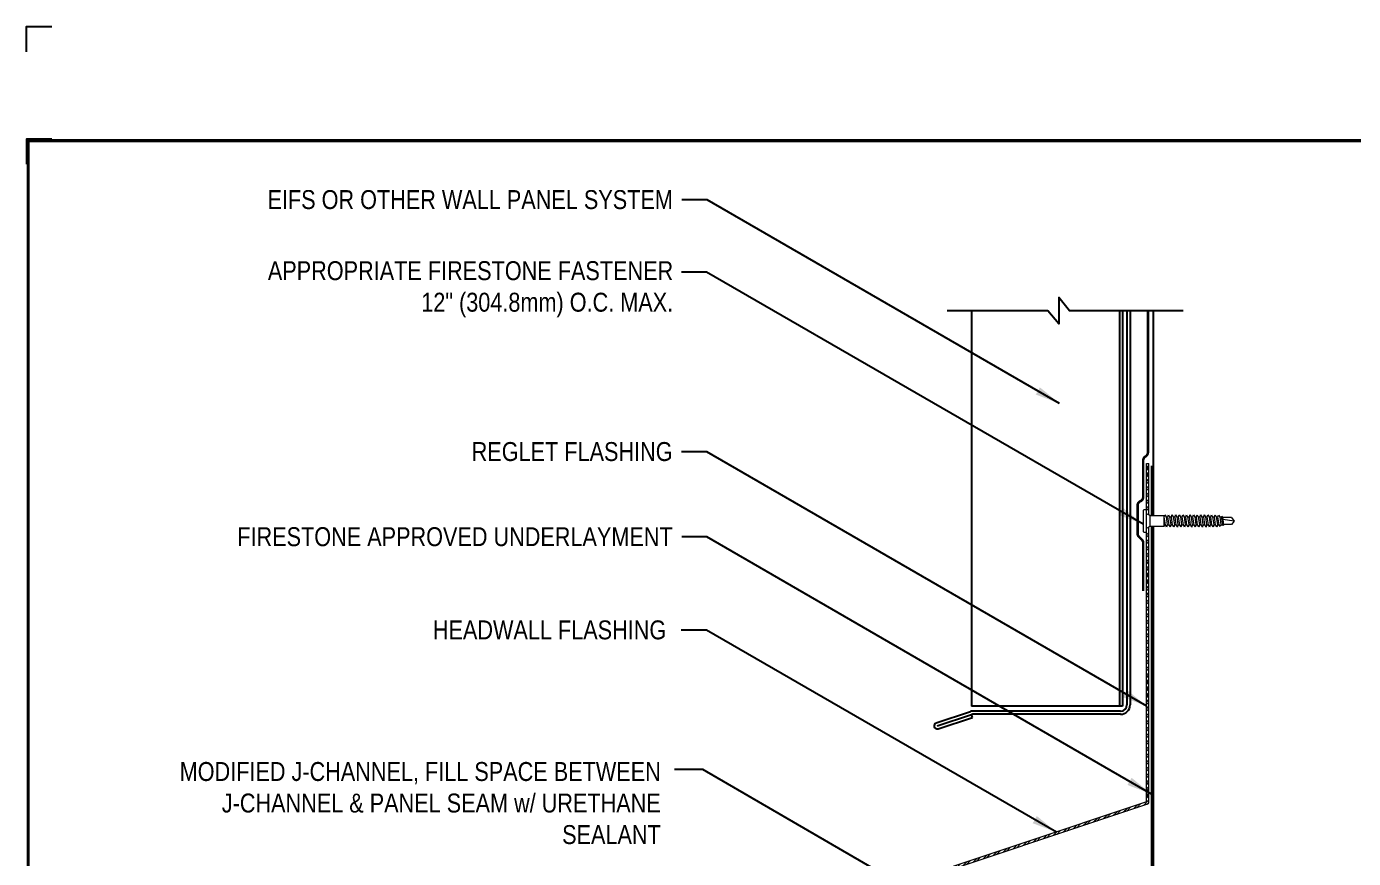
# Model space of a CAD drawing. Header units: inches. Extents: x 0 to 20, y 0 to 16.8.
# Drawn here: x 0 to 13.16, y 8.51 to 16.76 of the extents above; entities that cross this region are included whole.
import ezdxf
from ezdxf.enums import TextEntityAlignment as Align

# ---------------------------------------------------------------- set-up
doc = ezdxf.new("R2010")
doc.units = ezdxf.units.IN
doc.header["$MEASUREMENT"] = 0
doc.linetypes.add('HIDDEN', pattern=[0.375, 0.25, -0.125])
doc.layers.get('0').update_dxf_attribs({"linetype": 'CONTINUOUS'})
doc.layers.get('DEFPOINTS').update_dxf_attribs({"linetype": 'CONTINUOUS'})
doc.layers.add('FSBP-ACCESSORY-FIRESTONE', color=7, linetype='CONTINUOUS', lineweight=9)
doc.layers.add('FSBP-TRIMS', color=7, linetype='CONTINUOUS', lineweight=9)
for name, color, linetype in [('FSBP-ANNO-NOTE', 7, 'CONTINUOUS'), ('FSBP-MEMBRANE', 7, 'CONTINUOUS'), ('FSBP-SUBSTRATE-GENERIC', 9, 'CONTINUOUS'), ('FSBP-TTLB-BORDER', 7, 'CONTINUOUS'), ('FSBP-TTLB-TEXT', 7, 'CONTINUOUS'), ('FSBP-WALL-CURB', 9, 'CONTINUOUS')]:
    doc.layers.add(name, color=color, linetype=linetype)
doc.styles.add('ARIAL', font='arial.ttf')
doc.styles.add('ARIAL_BOLD', font='')
doc.styles.add('FSBP_ARIAL_NAR', font='ARIALN.TTF')
doc.styles.add('TXT', font='simplex.shx')
doc.styles.get('ARIAL_BOLD').set_extended_font_data('Arial Black')
doc.dimstyles.get("Standard").update_dxf_attribs({"dimtxt": 0.18, "dimasz": 0.18, "dimexe": 0.18, "dimexo": 0.0625, "dimgap": 0.09, "dimtad": 0, "dimtih": 1, "dimtoh": 1, "dimdec": 4, "dimzin": 0, "dimdsep": 46, "dimtxsty": 'Standard', "dimcen": 0.09, "dimadec": 0, "dimazin": 0, "dimtfac": 1, "dimtdec": 4, "dimtofl": 0, "dimtmove": 0, "dimatfit": 3, "dimfxl": 0, "dimtolj": 1, "dimtzin": 0, "dimarcsym": 0})
doc.dimstyles.new('STANDARD$7', dxfattribs={"dimscale": 1.5, "dimtxt": 0.2, "dimasz": 0.1, "dimexe": 0.1, "dimexo": 0.125, "dimgap": 0.09, "dimtad": 0, "dimdec": 3, "dimzin": 4, "dimdsep": 46, "dimtxsty": 'TXT', "dimcen": 0.09, "dimadec": 0, "dimazin": 0, "dimtfac": 1, "dimtdec": 3, "dimtofl": 0, "dimtmove": 2, "dimatfit": 3, "dimfxl": 0, "dimtolj": 1, "dimtzin": 4, "dimarcsym": 0})

# ---------------------------------------------------------------- blocks, each defined once
blk = doc.blocks.new('FSBP_AP_FASTENER_02')
at = {"layer": 'FSBP-ACCESSORY-FIRESTONE'}
for p, q in [((8.068, 9.254), (8.091, 9.207)), ((8.091, 9.207), (8.091, 9.02)), ((8.091, 9.207), (8.232, 9.207)), ((8.232, 9.207), (8.255, 9.254)), ((8.232, 9.207), (8.232, 9.02)), ((8.091, 9.02), (8.109, 9.005)), ((8.109, 8.981), (8.109, 8.957)), ((8.214, 8.996), (8.214, 8.973)), ((8.109, 8.934), (8.109, 8.91)), ((8.109, 8.886), (8.109, 8.863)), ((8.109, 8.839), (8.109, 8.815)), ((8.109, 8.792), (8.109, 8.768)), ((8.214, 8.949), (8.214, 8.925)), ((8.214, 8.901), (8.214, 8.878)), ((8.214, 8.854), (8.214, 8.83)), ((8.214, 8.807), (8.214, 8.783)), ((8.109, 8.744), (8.109, 8.721)), ((8.109, 8.697), (8.109, 8.673)), ((8.109, 8.65), (8.109, 8.626)), ((8.109, 8.602), (8.109, 8.579)), ((8.214, 8.759), (8.214, 8.736)), ((8.214, 8.712), (8.214, 8.688)), ((8.214, 8.665), (8.214, 8.641)), ((8.214, 8.617), (8.214, 8.594)), ((8.109, 8.555), (8.109, 8.531)), ((8.109, 8.508), (8.109, 8.484)), ((8.109, 8.46), (8.109, 8.437)), ((8.214, 8.57), (8.214, 8.546)), ((8.214, 8.523), (8.214, 8.499)), ((8.214, 8.475), (8.214, 8.452)), ((8.214, 8.428), (8.214, 8.404)), ((8.109, 8.413), (8.109, 8.389)), ((8.109, 8.366), (8.109, 8.342)), ((8.109, 8.318), (8.109, 8.295)), ((8.109, 8.271), (8.109, 8.247)), ((8.208, 8.13), (8.208, 8.25)), ((8.214, 8.381), (8.214, 8.357)), ((8.214, 8.333), (8.214, 8.31)), ((8.214, 8.286), (8.214, 8.262)), ((8.114, 8.13), (8.114, 8.236)), ((8.161, 8.095), (8.114, 8.13)), ((8.161, 8.095), (8.18, 8.246)), ((8.208, 8.13), (8.161, 8.095))]:
    blk.add_line(p, q, dxfattribs=at)
blk.add_lwpolyline([(8.302, 9.254, 0.375321), (8.302, 9.301), (8.302, 9.301), (8.021, 9.301), (8.021, 9.301, 0.375321), (8.021, 9.254)], format="xyb", close=True, dxfattribs=at)
for points in [[(8.079, 8.989), (8.109, 9.005), (8.214, 9.02), (8.243, 9.012), (8.214, 8.996), (8.109, 8.981)], [(8.079, 8.941), (8.109, 8.957), (8.214, 8.973), (8.243, 8.965), (8.214, 8.949), (8.109, 8.934)], [(8.079, 8.894), (8.109, 8.91), (8.214, 8.925), (8.243, 8.918), (8.214, 8.901), (8.109, 8.886)], [(8.079, 8.847), (8.109, 8.863), (8.214, 8.878), (8.243, 8.87), (8.214, 8.854), (8.109, 8.839)], [(8.079, 8.799), (8.109, 8.815), (8.214, 8.83), (8.243, 8.823), (8.214, 8.807), (8.109, 8.792)], [(8.079, 8.752), (8.109, 8.768), (8.214, 8.783), (8.243, 8.775), (8.214, 8.759), (8.109, 8.744)], [(8.079, 8.705), (8.109, 8.721), (8.214, 8.736), (8.243, 8.728), (8.214, 8.712), (8.109, 8.697)], [(8.079, 8.657), (8.109, 8.673), (8.214, 8.688), (8.243, 8.681), (8.214, 8.665), (8.109, 8.65)], [(8.079, 8.61), (8.109, 8.626), (8.214, 8.641), (8.243, 8.633), (8.214, 8.617), (8.109, 8.602)], [(8.079, 8.563), (8.109, 8.579), (8.214, 8.594), (8.243, 8.586), (8.214, 8.57), (8.109, 8.555)], [(8.079, 8.515), (8.109, 8.531), (8.214, 8.546), (8.243, 8.539), (8.214, 8.523), (8.109, 8.508)], [(8.079, 8.468), (8.109, 8.484), (8.214, 8.499), (8.243, 8.491), (8.214, 8.475), (8.109, 8.46)], [(8.079, 8.421), (8.109, 8.437), (8.214, 8.452), (8.243, 8.444), (8.214, 8.428), (8.109, 8.413)], [(8.079, 8.373), (8.109, 8.389), (8.214, 8.404), (8.243, 8.397), (8.214, 8.381), (8.109, 8.366)], [(8.079, 8.326), (8.109, 8.342), (8.214, 8.357), (8.243, 8.349), (8.214, 8.333), (8.109, 8.318)], [(8.087, 8.28), (8.109, 8.295), (8.214, 8.31), (8.236, 8.301), (8.214, 8.286), (8.109, 8.271)], [(8.098, 8.24), (8.109, 8.247), (8.214, 8.262), (8.225, 8.258), (8.214, 8.25), (8.109, 8.235)]]:
    blk.add_lwpolyline(points, close=True, dxfattribs=at)
blk.add_lwpolyline([(8.091, 9.02), (8.232, 9.02)], dxfattribs=at)
blk = doc.blocks.new('A$C486F1324')
at = {"layer": 'DEFPOINTS', "linetype": 'Continuous', "ltscale": 1.75}
blk.add_lwpolyline([(0, 16.512), (0, 16.762), (0.25, 16.762)], dxfattribs=at)
at = {"layer": 'DEFPOINTS', "color": 1}
blk.add_lwpolyline([(0.25, 15.646), (0, 15.646), (0, 15.396)], dxfattribs=at)
at = {"layer": 'FSBP-TTLB-BORDER', "const_width": 0.0312}
blk.add_lwpolyline([(20.016, 2.631), (20.016, 15.631), (0.016, 15.631), (0.016, 2.631)], dxfattribs=at)
at = {"layer": 'FSBP-TTLB-TEXT'}
for tag, height, style, p in [('MAXIMUM_WARRANTY', 0.188, 'ARIAL_BOLD', (18.055, 2.855)), ('ACCPT_SYSTEMS', 0.219, 'ARIAL', (12.51, 1.506))]:
    blk.add_attdef(tag, text='', height=height, dxfattribs=dict(at, style=style)).set_placement(p, align=Align.MIDDLE_LEFT)
for tag, height, style, p in [('DETAIL_DESCP_LINE_1', 0.219, 'ARIAL_BOLD', (10.347, 2.257)), ('ISSUE_REV_DATE', 0.219, 'ARIAL', (16.856, 1.903)), ('DETAIL_NUMBER', 0.438, 'ARIAL', (18.935, 1.738))]:
    blk.add_attdef(tag, text='', height=height, dxfattribs=dict(at, style=style)).set_placement(p, align=Align.MIDDLE_CENTER)

msp = doc.modelspace()

# ---------------------------------------------------------------- hatches: boundary and pattern name
at = {"layer": 'FSBP-TRIMS'}
h = msp.add_hatch(dxfattribs=at)
h.set_pattern_fill('STEEL', color=256, scale=0.375, style=0)
h.set_pattern_definition([(45, (1.66634, 0), (-0.03314563, 0.03314563), []), (45, (1.66634, 0.023438), (-0.03314563, 0.03314563), [])])
h.paths.add_polyline_path([(11.135, 12.431), (11.111, 12.431), (11.111, 11.953), (11.135, 11.941)])
h.paths.add_polyline_path([(11.111, 9.074), (8.139, 8.085, 1), (8.177, 7.974), (8.844, 8.196), (8.836, 8.218), (8.169, 7.996, -1), (8.147, 8.062), (8.933, 8.324), (8.998, 8.346, -0.044228), (9.002, 8.347), (11.119, 9.052, 0.32292), (11.135, 9.074), (11.135, 11.777), (11.111, 11.765), (11.111, 11.718)])

# ---------------------------------------------------------------- linework, layer by layer
at = {"layer": 'FSBP-MEMBRANE', "linetype": 'HIDDEN'}
for points, const_width in [([(11.125, 13.944), (11.125, 12.541, -0.270908), (11.101, 12.5, 0.270908), (11.078, 12.46), (11.078, 12.098, -0.296585), (11.05, 12.056, 0.296585), (11.022, 12.013), (11.022, 11.736, 0.198912), (11.036, 11.703), (11.064, 11.675, -0.198912), (11.078, 11.642), (11.078, 11.166)], 0.025), ([(11.161, 11.808), (11.161, 7.659, -0.32492), (11.145, 7.637), (10.027, 7.274)], 0.0187)]:
    msp.add_lwpolyline(points, format="xyb", dxfattribs=dict(at, const_width=const_width))
at = {"layer": 'FSBP-MEMBRANE', "linetype": 'HIDDEN', "const_width": 0.0187}
msp.add_lwpolyline([(11.161, 12.409), (11.161, 11.913)], dxfattribs=at)
at = {"layer": 'FSBP-SUBSTRATE-GENERIC'}
for p, q in [((9.374, 13.944), (9.374, 10.024)), ((10.843, 13.944), (10.843, 10.024)), ((10.874, 13.944), (10.874, 10.024)), ((10.916, 13.944), (10.916, 10.037)), ((10.948, 13.944), (10.948, 10.037)), ((10.874, 10.024), (9.374, 10.024)), ((9.024, 9.858), (9.365, 9.972)), ((9.034, 9.829), (9.375, 9.942)), ((9.044, 9.799), (9.385, 9.912)), ((9.385, 9.912), (9.375, 9.942)), ((10.854, 9.975), (9.385, 9.975)), ((10.854, 9.944), (9.385, 9.944))]:
    msp.add_line(p, q, dxfattribs=at)
for centre, radius, start, end in [((10.854, 10.037), 0.0625, 270, 0), ((10.854, 10.037), 0.0938, 270, 0), ((9.385, 9.912), 0.0625, 90, 108.4149), ((9.385, 9.912), 0.0312, 90, 108.4149), ((9.034, 9.829), 0.0312, 108.4149, 288.4149)]:
    msp.add_arc(centre, radius, start, end, dxfattribs=at)
at = {"layer": 'FSBP-TRIMS'}
for p, q in [((11.111, 9.074), (11.111, 12.431)), ((11.111, 12.431), (11.135, 12.431)), ((11.135, 11.919), (11.135, 12.431)), ((11.135, 9.074), (11.135, 11.802)), ((11.111, 9.074), (8.139, 8.085)), ((11.119, 9.052), (8.147, 8.062))]:
    msp.add_line(p, q, dxfattribs=at)
msp.add_arc((11.111, 9.074), 0.0234, 288.4149, 0, dxfattribs=at)
at = {"layer": 'FSBP-WALL-CURB'}
for p, q in [((11.177, 13.944), (11.177, 11.913)), ((11.177, 11.808), (11.177, 5.365))]:
    msp.add_line(p, q, dxfattribs=at)
msp.add_lwpolyline([(11.473, 13.944), (10.348, 13.944), (10.241, 14.074), (10.241, 13.815), (10.133, 13.944), (9.133, 13.944)], dxfattribs=at)

# ---------------------------------------------------------------- block references
msp.add_blockref('A$C486F1324', (0, 0))
at = {"layer": 'FSBP-ACCESSORY-FIRESTONE', "xscale": 0.75, "yscale": 0.75, "zscale": 0.75, "rotation": 90}
msp.add_blockref('FSBP_AP_FASTENER_02', (18.052, 5.739), dxfattribs=at)

# ---------------------------------------------------------------- texts
at = {"layer": 'FSBP-ANNO-NOTE', "char_height": 0.1875, "attachment_point": 6, "style": 'FSBP_ARIAL_NAR'}
for s, insert in [('EIFS OR OTHER WALL PANEL SYSTEM', (6.412, 15.045)), ('APPROPRIATE FIRESTONE FASTENER\\P12" (304.8mm) O.C. MAX.', (6.415, 14.157)), ('REGLET FLASHING', (6.409, 12.547)), ('FIRESTONE APPROVED UNDERLAYMENT', (6.41, 11.703)), ('HEADWALL FLASHING', (6.346, 10.779))]:
    msp.add_mtext(s, dxfattribs=dict(at, insert=insert))
at = {"layer": 'FSBP-ANNO-NOTE', "insert": (6.292, 9.47), "char_height": 0.1875, "width": 4.84891, "attachment_point": 3, "style": 'FSBP_ARIAL_NAR'}
msp.add_mtext('MODIFIED J-CHANNEL, FILL SPACE BETWEEN J-CHANNEL & PANEL SEAM w/ URETHANE SEALANT', dxfattribs=at)

# ---------------------------------------------------------------- leaders
at = {"layer": 'FSBP-ANNO-NOTE', "annotation_type": 0, "has_hookline": 1, "hookline_direction": 1}
for points, dimstyle, override, text_width in [([(10.249, 13.024), (6.752, 15.045), (6.502, 15.045)], 'Standard', {"dimasz": 0.25}, 3.989), ([(11.076, 11.828), (6.746, 14.326), (6.496, 14.326)], 'Standard', {"dimasz": 0.25}, 4.019), ([(11.113, 10.024), (6.749, 12.547), (6.499, 12.547)], 'Standard', {"dimasz": 0.25}, 1.964), ([(11.159, 9.153), (6.75, 11.703), (6.5, 11.703)], 'Standard', {"dimasz": 0.25}, 4.298), ([(10.219, 8.774), (6.744, 10.779), (6.494, 10.779)], 'Standard', {"dimasz": 0.25}, 2.286), ([(9.359, 7.861), (6.709, 9.395), (6.427, 9.395)], 'STANDARD$7', {"dimasz": 0.1875, "dimtad": 0}, 4.74)]:
    msp.add_leader(points, dimstyle=dimstyle, override=override, dxfattribs=dict(at, text_width=text_width))

doc.saveas('drawing.dxf')
